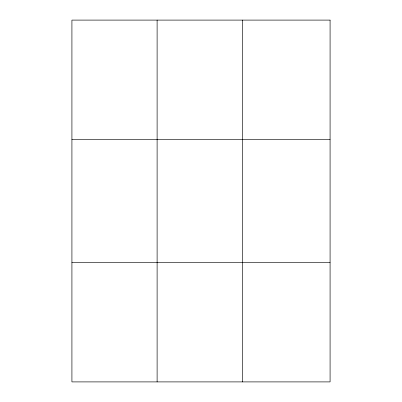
<?xml version="1.0" encoding="UTF-8"?>
<svg xmlns="http://www.w3.org/2000/svg" width="402" height="402" viewBox="0 0 402 402"><rect width="100%" height="100%" fill="white"/><g stroke="black" fill="none" stroke-linecap="round" stroke-linejoin="round"><path stroke-width="0.6" d="M157.112 381.9L157.112 20.1M242.305 381.9L242.305 20.1M71.918 139.494L330.082 139.494M71.918 262.506L330.082 262.506M330.082 20.1L330.082 381.9L71.918 381.9L71.918 20.1L330.082 20.1"/></g></svg>
